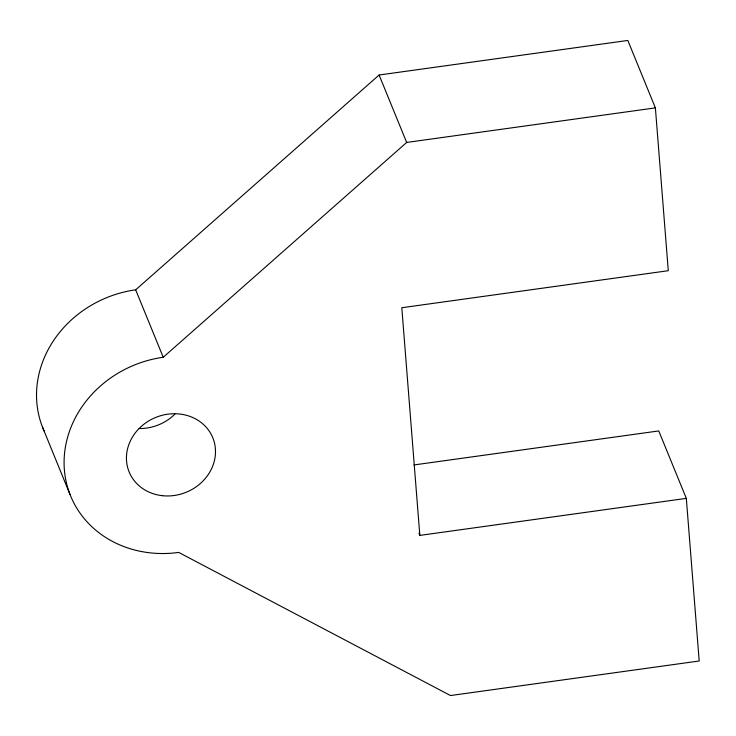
<?xml version="1.0" encoding="UTF-8"?>
<svg xmlns="http://www.w3.org/2000/svg" width="736" height="736" viewBox="0 0 736 736"><rect width="100%" height="100%" fill="white"/><g stroke="black" fill="none" stroke-linecap="round" stroke-linejoin="round"><path stroke-width="1.1" d="M44.123 431.02A108.45 96.968 -22.2 0 1 135.672 289.837L379.104 75.008L627.826 40.452L655.38 107.879L668.279 270.701L401.801 307.731L419.833 535.403L686.32 498.373L699.2 660.992L450.478 695.548L178.692 552.414A108.45 96.968 -22.2 0 1 64.363 469.66A108.45 96.968 -22.2 0 1 163.236 357.273L406.668 142.444L655.38 107.879M413.908 464.959L658.757 430.937L686.32 498.373M379.104 75.008L406.668 142.444M418.968 533.296L419.833 535.403M135.672 289.837L163.236 357.273M42.43 426.972L69.994 494.408M174.938 414.092A45.19 40.406 -22.2 0 1 139.205 428.527M162.582 495.714A45.19 40.406 -22.2 0 0 213.035 438.362A45.19 40.406 -22.2 0 0 137.282 430.459A45.19 40.406 -22.2 0 0 162.582 495.714"/></g></svg>
